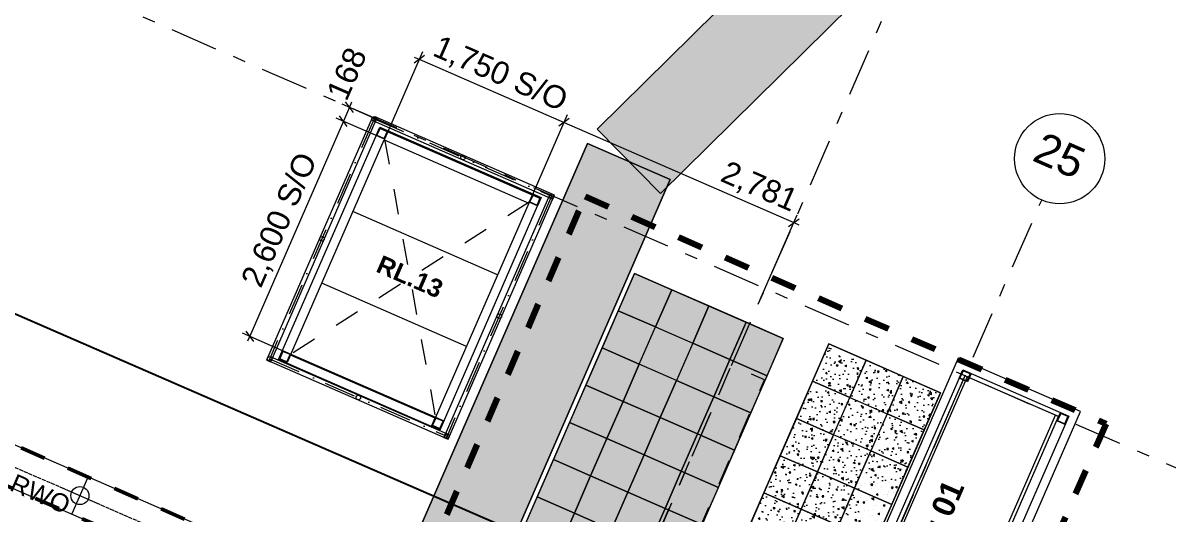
# Model space of a CAD drawing. Header units: millimetres. Extents: x -50172 to 145343, y -110728 to 25069.
# Drawn here: x -12270 to 430, y -22793 to -17350 of the extents above; entities that cross this region are included whole.
import ezdxf
from ezdxf.enums import TextEntityAlignment as Align

# ---------------------------------------------------------------- set-up
doc = ezdxf.new("R2010")
doc.units = ezdxf.units.MM
doc.header["$MEASUREMENT"] = 0
for name, pattern in [('Dashed', [564.444447, 282.222223, -282.222223]), ('Dot & Dashed', [670.277762, 352.777767, -176.388884, 0, -141.111112]), ('Double Dashed', [1093.611073, 529.166651, -211.666656, 141.111112, -211.666656]), ('Hidden Line', [55, 45, -10])]:
    doc.linetypes.add(name, pattern=pattern)
for name, color, linetype, lineweight in [('A-15-MG_Structural_Grid_Phase_2_Pen_No__173', 1, 'Continuous', 18), ('A-20-M_Roof_Accessory_Pen_No__1', 7, 'Continuous', 13), ('A-20-M_Roof_Accessory_Pen_No__150', 7, 'Continuous', 0), ('A-25-M_Curtain_Wall_Pen_No__85', 8, 'Continuous', 20), ('A-25-M_Wall_Ext_Pen_No__16', 7, 'Continuous', 20), ('COLUMN.IFC Import_Pen_No__2', 8, 'Continuous', 15), ('New_A-20-M_Floor_Slab_Pen_No__87', 8, 'Continuous', 20), ('New_A-20-M_Roof_Accessory_Pen_No__1', 7, 'Continuous', 13), ('New_A-20-M_Roof_Accessory_Pen_No__150', 7, 'Continuous', 0), ('New_A-20-M_Roof_Accessory_Pen_No__156', 5, 'Continuous', 50), ('New_A-20-M_Roof_Pen_No__92', 8, 'Continuous', 13), ('New_A-95-D_1_100_Pen_No__1', 7, 'Continuous', 13), ('New_A-95-P_Drawing_Pen_No__1', 7, 'Continuous', 13), ('New_A-95-P_Text_1_50_GA_Pen_No__1', 7, 'Continuous', 13), ('New_A-95-P_Text_1_50_GA_Pen_No__86', 8, 'Continuous', 20), ('New_ArchiCAD Zone Stamps_Pen_No__6', 7, 'Continuous', 35)]:
    doc.layers.add(name, color=color, linetype=linetype, lineweight=lineweight)
for name, color, linetype, lineweight, true_color in [('A-20-M_Roof_Accessory_Pen_No__147', 7, 'Continuous', 0, 0x606060), ('A-20-M_Roof_Accessory_Pen_No__81', 7, 'Continuous', 20, 0x6a6a6a), ('A-25-M_Wall_Ext_Pen_No__64', 7, 'Continuous', 20, 0x606060), ('New_A-05-M_Gross_Int_Plant_Pen_No__74', 7, 'Continuous', 20, 0x606060), ('New_A-15-MG_Structural_Grid_Phase_2_Pen_No__222', 7, 'Continuous', 13, 0x65af33), ('New_A-20-M_Roof_Accessory_Pen_No__61', 7, 'Continuous', 20, 0x6a6a6a), ('New_A-20-M_Roof_Pen_No__247', 7, 'Continuous', 200, 0xfb9e09), ('New_A-95-P_Drawing_Pen_No__142', 7, 'Continuous', 0, 0xeeeeee)]:
    doc.layers.add(name, color=color, linetype=linetype, lineweight=lineweight, true_color=true_color)
for name, color, linetype in [('A-25-M_Wall_Ext', 7, 'Continuous'), ('COLUMN.IFC Import', 7, 'Continuous'), ('New_A-05-M_Gross_Int_Plant', 7, 'Continuous'), ('New_A-15-MG_Structural_Grid_Phase_2', 7, 'Continuous'), ('New_A-20-M_Floor_Slab', 7, 'Continuous'), ('New_A-20-M_Roof', 7, 'Continuous'), ('New_A-95-D_1_100', 7, 'Continuous')]:
    doc.layers.add(name, color=color, linetype=linetype)
doc.styles.add('GENERATED_STYLE_1', font='')
doc.styles.add('GENERATED_STYLE_2', font='')
doc.styles.add('GENERATED_STYLE_3', font='')
doc.styles.add('GENERATED_STYLE_4', font='')
doc.styles.get('GENERATED_STYLE_1').set_extended_font_data('Arial', bold=True)
doc.styles.get('GENERATED_STYLE_2').set_extended_font_data('Swis721 BT', bold=True)
doc.styles.get('GENERATED_STYLE_3').set_extended_font_data('Arial')
doc.styles.get('GENERATED_STYLE_4').set_extended_font_data('Swis721 BT')
doc.dimstyles.new('GENERATED_STYLE__1', dxfattribs={"dimtxt": 250, "dimasz": 95, "dimexe": 0.18, "dimexo": 50, "dimgap": 0.09, "dimtad": 1, "dimdec": 0, "dimzin": 0, "dimdsep": 46, "dimtxsty": 'GENERATED_STYLE_3', "dimblk": 'ARROWHEAD_2', "dimblk1": 'ARROWHEAD_2', "dimblk2": 'ARROWHEAD_2', "dimcen": 0.09, "dimclrd": 7, "dimclre": 7, "dimclrt": 7, "dimadec": 0, "dimazin": 0, "dimtfac": 1, "dimtdec": 4, "dimtmove": 0, "dimatfit": 3, "dimfxl": 1, "dimtolj": 1, "dimtzin": 0, "dimarcsym": 0})
doc.dimstyles.new('GENERATED_STYLE__2', dxfattribs={"dimtxt": 250, "dimasz": 95, "dimexe": 0.18, "dimexo": 50, "dimgap": 0.09, "dimtad": 1, "dimdec": 0, "dimzin": 0, "dimdsep": 46, "dimtxsty": 'GENERATED_STYLE_3', "dimblk": 'ARROWHEAD_2', "dimblk1": 'ARROWHEAD_2', "dimblk2": 'ARROWHEAD_2', "dimcen": 0.09, "dimclrd": 7, "dimclre": 7, "dimclrt": 7, "dimadec": 0, "dimazin": 0, "dimtfac": 1, "dimtdec": 4, "dimtmove": 2, "dimatfit": 3, "dimfxl": 1, "dimtolj": 1, "dimtzin": 0, "dimarcsym": 0})
doc.dimstyles.new('GENERATED_STYLE__3', dxfattribs={"dimtxt": 0.18, "dimasz": 182.4, "dimexe": 0.18, "dimexo": 0.0625, "dimgap": 0.09, "dimtad": 0, "dimtih": 1, "dimtoh": 1, "dimdec": 4, "dimzin": 0, "dimdsep": 46, "dimcen": 0.09, "dimadec": 0, "dimazin": 0, "dimtfac": 1, "dimtdec": 4, "dimtmove": 0, "dimatfit": 3, "dimldrblk": 'ARROWHEAD_5', "dimfxl": 1, "dimtolj": 1, "dimtzin": 0, "dimarcsym": 0})

# ---------------------------------------------------------------- blocks, each defined once
blk = doc.blocks.new('Roof_2_1', base_point=(-19442, -19430))
at = {"layer": 'New_A-20-M_Roof_Pen_No__92', "linetype": 'Continuous', "flags": 128}
blk.add_lwpolyline([(19862, -36569), (-19442, -19430)], dxfattribs=at)
blk = doc.blocks.new('Skylight Flat Panel 19[7]_1')
at = {"layer": 'New_A-20-M_Roof', "linetype": 'Continuous', "lineweight": 0, "flags": 128}
for points in [[(-9434, -21081), (-8315, -18515)], [(-8315, -18515), (-8311, -18506)], [(-8315, -18515), (-6528, -19294)], [(-8311, -18506), (-6524, -19285)], [(-9303, -21030), (-8263, -18647)], [(-8263, -18647), (-6659, -19346)], [(-6528, -19294), (-7647, -21861)], [(-6528, -19294), (-6524, -19285)], [(-6659, -19346), (-7699, -21729)], [(-7006, -20141), (-8610, -19441)], [(-7352, -20935), (-8956, -20235)], [(-7699, -21729), (-9303, -21030)], [(-9299, -21021), (-7694, -21720)], [(-7647, -21861), (-9434, -21081)]]:
    blk.add_lwpolyline(points, dxfattribs=at)
blk = doc.blocks.new('Roof_3_1', base_point=(-9378, -10065))
at = {"layer": 'New_A-20-M_Roof_Pen_No__92', "linetype": 'Continuous', "flags": 128}
for points in [[(20042, -36157), (-19083, -19096)], [(-1800, -21271), (-3454, -25064)], [(-820, -21698), (-1800, -21271)], [(-2474, -25491), (-820, -21698)]]:
    blk.add_lwpolyline(points, dxfattribs=at)
at = {"layer": 'New_A-20-M_Roof', "linetype": 'Continuous', "lineweight": 0}
blk.add_blockref('Skylight Flat Panel 19[7]_1', (0, 0), dxfattribs=at)
blk = doc.blocks.new('Mech-Riser 01__4_1', base_point=(-2274, -23550))
at = {"layer": 'New_A-05-M_Gross_Int_Plant_Pen_No__74', "linetype": 'Continuous'}
for p, q in [((-1825, -21259), (-3479, -25053)), ((-785, -21713), (-1825, -21259)), ((-2439, -25506), (-785, -21713)), ((-3479, -25053), (-2439, -25506))]:
    blk.add_line(p, q, dxfattribs=at)
at = {"layer": 'New_ArchiCAD Zone Stamps_Pen_No__6'}
for tag, height, style, p in [('ROOM_NAME', 250, 'GENERATED_STYLE_1', (-3000, -24559)), ('measuredAreaCode', 200, 'GENERATED_STYLE_3', (-2568, -24736)), ('DUMMY_650', 200, 'GENERATED_STYLE_3', (-2281, -24079)), ('DUMMY_651', 133, 'GENERATED_STYLE_3', (-2159, -23784)), ('DUMMY_649', 200, 'GENERATED_STYLE_3', (-2434, -24428))]:
    blk.add_attdef(tag, text='', height=height, rotation=66.4404, dxfattribs=dict(at, style=style)).set_placement(p, align=Align.TOP_LEFT)
blk = doc.blocks.new('Wall_54_1', base_point=(-3513, -25015))
at = {"layer": 'New_A-20-M_Floor_Slab_Pen_No__87', "linetype": 'Continuous', "flags": 128}
for points in [[(-1899, -21064), (-3644, -25067)], [(-3513, -25015), (-1847, -21196)]]:
    blk.add_lwpolyline(points, dxfattribs=at)
blk = doc.blocks.new('Wall_55_1', base_point=(-1847, -21196))
at = {"layer": 'New_A-20-M_Floor_Slab_Pen_No__87', "linetype": 'Continuous', "flags": 128}
for points in [[(-541, -21656), (-1899, -21064)], [(-1847, -21196), (-672, -21708)]]:
    blk.add_lwpolyline(points, dxfattribs=at)
blk = doc.blocks.new('Wall_57_1', base_point=(-672, -21708))
at = {"layer": 'New_A-20-M_Floor_Slab_Pen_No__87', "linetype": 'Continuous', "flags": 128}
for points in [[(-672, -21708), (-2338, -25528)], [(-2286, -25659), (-541, -21656)]]:
    blk.add_lwpolyline(points, dxfattribs=at)
blk = doc.blocks.new('Railing Horizontal 19_12')
at = {"layer": 'A-25-M_Wall_Ext_Pen_No__16', "linetype": 'Dot & Dashed'}
blk.add_line((0, 0), (2928, 0), dxfattribs=at)
at = {"layer": 'A-25-M_Wall_Ext_Pen_No__64', "linetype": 'Continuous'}
for p, q in [((0, 25), (0, -25)), ((2928, 25), (0, 25)), ((2928, -25), (2928, 25)), ((0, -25), (2928, -25))]:
    blk.add_line(p, q, dxfattribs=at)
for centre in [(0, 0), (1451, 0), (2903, 0)]:
    blk.add_circle(centre, 25, dxfattribs=at)
blk = doc.blocks.new('Railing Horizontal 19_13')
at = {"layer": 'A-25-M_Wall_Ext_Pen_No__16', "linetype": 'Dot & Dashed'}
blk.add_line((0, 0), (2171, 0), dxfattribs=at)
at = {"layer": 'A-25-M_Wall_Ext_Pen_No__64', "linetype": 'Continuous'}
for p, q in [((0, 25), (0, -25)), ((2171, 25), (0, 25)), ((2171, -25), (2171, 25)), ((0, -25), (2171, -25))]:
    blk.add_line(p, q, dxfattribs=at)
for centre in [(0, 0), (1073, 0), (2146, 0)]:
    blk.add_circle(centre, 25, dxfattribs=at)
blk = doc.blocks.new('Column 63')
at = {"layer": 'COLUMN.IFC Import_Pen_No__2', "linetype": 'Continuous'}
for p, q in [((-50, -50), (-50, 50)), ((-50, 50), (50, 50)), ((43.7, 43.7), (-43.7, 43.7)), ((-43.7, 43.7), (-43.7, -43.7)), ((43.7, -43.7), (43.7, 43.7)), ((50, 50), (50, -50)), ((50, -50), (-50, -50)), ((-43.7, -43.7), (43.7, -43.7))]:
    blk.add_line(p, q, dxfattribs=at)
blk = doc.blocks.new('Column 64')
at = {"layer": 'COLUMN.IFC Import_Pen_No__2', "linetype": 'Continuous'}
for p, q in [((-50, -50), (-50, 50)), ((-50, 50), (50, 50)), ((43.7, 43.7), (-43.7, 43.7)), ((-43.7, 43.7), (-43.7, -43.7)), ((43.7, -43.7), (43.7, 43.7)), ((50, 50), (50, -50)), ((50, -50), (-50, -50)), ((-43.7, -43.7), (43.7, -43.7))]:
    blk.add_line(p, q, dxfattribs=at)
blk = doc.blocks.new('Discrete Accessory 663')
at = {"layer": 'COLUMN.IFC Import_Pen_No__2', "linetype": 'Continuous'}
for p, q in [((-50, -50), (-50, 50)), ((-50, 50), (50, 50)), ((43.7, 43.7), (-43.7, 43.7)), ((-43.7, 43.7), (-43.7, -43.7)), ((43.7, -43.7), (43.7, 43.7)), ((50, 50), (50, -50)), ((50, -50), (-50, -50)), ((-43.7, -43.7), (43.7, -43.7))]:
    blk.add_line(p, q, dxfattribs=at)
blk = doc.blocks.new('Column 85')
at = {"layer": 'COLUMN.IFC Import_Pen_No__2', "linetype": 'Continuous'}
for p, q in [((-50, -50), (-50, 50)), ((-50, 50), (50, 50)), ((43.7, 43.7), (-43.7, 43.7)), ((-43.7, 43.7), (-43.7, -43.7)), ((43.7, -43.7), (43.7, 43.7)), ((50, 50), (50, -50)), ((50, -50), (-50, -50)), ((-43.7, -43.7), (43.7, -43.7))]:
    blk.add_line(p, q, dxfattribs=at)
blk = doc.blocks.new('Discrete Accessory 668')
at = {"layer": 'COLUMN.IFC Import_Pen_No__2', "linetype": 'Continuous'}
for p, q in [((-50, -50), (-50, 50)), ((-50, 50), (50, 50)), ((43.7, 43.7), (-43.7, 43.7)), ((-43.7, 43.7), (-43.7, -43.7)), ((43.7, -43.7), (43.7, 43.7)), ((50, 50), (50, -50)), ((50, -50), (-50, -50)), ((-43.7, -43.7), (43.7, -43.7))]:
    blk.add_line(p, q, dxfattribs=at)
blk = doc.blocks.new('Column 86')
at = {"layer": 'COLUMN.IFC Import_Pen_No__2', "linetype": 'Continuous'}
for p, q in [((-50, -50), (-50, 50)), ((-50, 50), (50, 50)), ((43.7, 43.7), (-43.7, 43.7)), ((-43.7, 43.7), (-43.7, -43.7)), ((43.7, -43.7), (43.7, 43.7)), ((50, 50), (50, -50)), ((50, -50), (-50, -50)), ((-43.7, -43.7), (43.7, -43.7))]:
    blk.add_line(p, q, dxfattribs=at)
blk = doc.blocks.new('*D479')
at = {"layer": 'New_A-95-D_1_100_Pen_No__1', "linetype": 'Continuous'}
for p, q in [((-8239, -18592), (-7836, -17666)), ((-7815, -17710), (-7932, -17795)), ((-7930, -17728), (-7874, -17752)), ((-7874, -17752), (-6269, -18452)), ((-6635, -19291), (-6232, -18366)), ((-6211, -18409), (-6327, -18495))]:
    blk.add_line(p, q, dxfattribs=at)
at = {"layer": 'New_A-95-D_1_100_Pen_No__1', "insert": (-7759, -17748), "char_height": 250, "attachment_point": 7, "rotation": 336.4404, "style": 'GENERATED_STYLE_3'}
blk.add_mtext('\\A1;{\\fArial|b0|i0|c0|p34;1,750 S/O}', dxfattribs=at)
blk = doc.blocks.new('ARROWHEAD_2')
at = {"color": 0, "linetype": 'Continuous', "lineweight": 0}
for p, q in [((0, 0), (-1, 0)), ((-0.38, -0.66), (0.38, 0.66))]:
    blk.add_line(p, q, dxfattribs=at)
blk = doc.blocks.new('*D480')
at = {"layer": 'New_A-95-D_1_100_Pen_No__1', "linetype": 'Continuous'}
for p, q in [((-7874, -17752), (-6269, -18452)), ((-6635, -19291), (-6232, -18366)), ((-6211, -18409), (-6327, -18495)), ((-6269, -18452), (-3720, -19563)), ((-4092, -20416), (-3683, -19477)), ((-3778, -19606), (-3662, -19520)), ((-3720, -19563), (-3664, -19588))]:
    blk.add_line(p, q, dxfattribs=at)
at = {"layer": 'New_A-95-D_1_100_Pen_No__1', "insert": (-4568, -19139), "char_height": 250, "attachment_point": 7, "rotation": 336.4404, "style": 'GENERATED_STYLE_3'}
blk.add_mtext('\\A1;{\\fArial|b0|i0|c0|p34;2,781}', dxfattribs=at)
blk = doc.blocks.new('*D481')
at = {"layer": 'New_A-95-D_1_100_Pen_No__1', "linetype": 'Continuous'}
for p, q in [((-8734, -18247), (-8296, -18438)), ((-8648, -18284), (-8715, -18439)), ((-8605, -18343), (-8691, -18226)), ((-8624, -18228), (-8648, -18284)), ((-8801, -18401), (-8305, -18617)), ((-8672, -18497), (-8758, -18381))]:
    blk.add_line(p, q, dxfattribs=at)
at = {"layer": 'New_A-95-D_1_100_Pen_No__1', "insert": (-8679, -18231), "char_height": 250, "attachment_point": 7, "rotation": 66.4404, "style": 'GENERATED_STYLE_3'}
blk.add_mtext('\\A1;{\\fArial|b0|i0|c0|p34;168}', dxfattribs=at)
blk = doc.blocks.new('*D482')
at = {"layer": 'New_A-95-D_1_100_Pen_No__1', "linetype": 'Continuous'}
for p, q in [((-8648, -18284), (-8715, -18439)), ((-8672, -18497), (-8758, -18381)), ((-8715, -18439), (-9754, -20822)), ((-9840, -20784), (-9344, -21001)), ((-9797, -20764), (-9712, -20880)), ((-9754, -20822), (-9779, -20878))]:
    blk.add_line(p, q, dxfattribs=at)
at = {"layer": 'New_A-95-D_1_100_Pen_No__1', "insert": (-9589, -20318), "char_height": 250, "attachment_point": 7, "rotation": 66.4404, "style": 'GENERATED_STYLE_3'}
blk.add_mtext('\\A1;{\\fArial|b0|i0|c0|p34;2,600 S/O}', dxfattribs=at)
blk = doc.blocks.new('ARROWHEAD_5')
at = {"color": 0, "linetype": 'Continuous', "lineweight": 0}
blk.add_line((0, 0), (-1, 0), dxfattribs=at)
blk.add_solid([(-1, 0.2679), (0, 0), (-1, -0.2679), (-1, 0.2679)], dxfattribs=at)
blk = doc.blocks.new('Standard grid marker_39')
at = {"layer": 'New_A-15-MG_Structural_Grid_Phase_2_Pen_No__222', "linetype": 'Double Dashed'}
blk.add_line((1000, 0), (47486, 0), dxfattribs=at)
at = {"layer": 'New_A-15-MG_Structural_Grid_Phase_2_Pen_No__222', "style": 'GENERATED_STYLE_4'}
for tag, p in [('AC_MarkerText_1_0', (-500, 43)), ('AC_MarkerText_1_1', (48986, 43))]:
    blk.add_attdef(tag, text='', height=350, rotation=180, dxfattribs=at).set_placement(p, align=Align.MIDDLE_CENTER)
blk = doc.blocks.new('Standard grid marker_44')
at = {"layer": 'New_A-15-MG_Structural_Grid_Phase_2_Pen_No__222', "linetype": 'Double Dashed'}
blk.add_line((1905, 0), (37382, 0), dxfattribs=at)
at = {"layer": 'New_A-15-MG_Structural_Grid_Phase_2_Pen_No__222', "style": 'GENERATED_STYLE_4'}
for tag, p in [('AC_MarkerText_1_0', (-500, 946)), ('AC_MarkerText_1_1', (39787, 946))]:
    blk.add_attdef(tag, text='', height=350, rotation=270, dxfattribs=at).set_placement(p, align=Align.MIDDLE_CENTER)
blk = doc.blocks.new('Standard grid marker_46')
at = {"layer": 'New_A-15-MG_Structural_Grid_Phase_2_Pen_No__222', "linetype": 'Double Dashed'}
blk.add_line((18800, 0), (27262, 0), dxfattribs=at)
at = {"layer": 'New_A-15-MG_Structural_Grid_Phase_2_Pen_No__222', "linetype": 'Continuous'}
blk.add_circle((27762, 0), 500, dxfattribs=at)
at = {"layer": 'New_A-15-MG_Structural_Grid_Phase_2_Pen_No__222', "style": 'GENERATED_STYLE_4'}
for tag, p in [('AC_MarkerText_1_0', (-500, 37)), ('AC_MarkerText_1_1', (27762, 37))]:
    blk.add_attdef(tag, text='', height=350, rotation=270, dxfattribs=at).set_placement(p, align=Align.MIDDLE_CENTER)

msp = doc.modelspace()

# ---------------------------------------------------------------- hatches: boundary and pattern name
at = {"layer": 'A-20-M_Roof_Accessory_Pen_No__1', "linetype": 'Continuous', "lineweight": 0, "true_color": 0x000000}
for points in [[(-5900.3, -18527.6), (-5198.2, -19239.7), (4865.7, -9317.2), (3878.1, -8886.5)], [(-6009.1, -18685.2), (-10405.8, -28768.3), (-9489.2, -29168), (-5092.4, -19084.9)]]:
    msp.add_hatch(color=178, dxfattribs=at).paths.add_polyline_path(points)
at = {"layer": 'A-20-M_Roof_Accessory_Pen_No__147', "linetype": 'Continuous'}
h = msp.add_hatch(dxfattribs=at)
h.set_pattern_fill('AR_CONC_0001', color=256, style=0, pattern_type=2)
h.set_pattern_definition([(150.0584, (-6158.36, -24349.9), (-19.045, 215.159), [22.5, -247.5]), (95.0584, (-6158.36, -24349.9), (214.919, 80.397), [18, -198]), (200.51, (-6159.94, -24331.97), (-233.964, 134.762), [19.122, -210.343]), (146.2426, (-6217.43, -24360.38), (-7.026, 323.924), [33.75, -371.25]), (196.694, (-6218.02, -24333.4), (-336.716, 225.05), [28.683, -315.514]), (91.2426, (-6217.43, -24360.38), (-336.716, 225.05), [27, -297]), (121.0584, (-6207.9, -24328.22), (87.654, 197.415), [22.5, -247.5]), (66.0584, (-6207.9, -24328.22), (-226.95, 33.878), [18, -198]), (171.51, (-6200.6, -24311.77), (-139.296, 231.2934), [19.122, -210.343]), (137.5584, (-6158.356, -24349.9), (98.9703, 13.8503), [0, -195.6, 0, -201, 0, -198.75]), (107.5584, (-6158.36, -24349.9), (-130.2886, 57.0425), [0, -114.6, 0, -191.1, 0, -75.75]), (67.5584, (-6146.67, -24415.77), (-21.3074, 158.8671), [0, -75, 0, -234, 0, -310.5]), (57.5584, (-6141.43, -24445.31), (-60.1263, 167.0218), [0, -97.5, 0, -155.4, 0, -220.5])])
h.paths.add_polyline_path([(-5487.1, -20126.9), (-3837.1, -20846.4), (-7254.6, -28683.7), (-8904.6, -27964.2)])
h = msp.add_hatch(dxfattribs=at)
h.set_pattern_fill('AR_CONC_0001', color=256, style=0, pattern_type=2)
h.set_pattern_definition([(150.058, (-3433.1, -22827.57), (-19.045, 215.159), [22.5, -247.5]), (95.058, (-3433.1, -22827.57), (214.92, 80.397), [18, -198]), (200.51, (-3434.68, -22809.64), (-233.964, 134.762), [19.122, -210.343]), (146.243, (-3492.18, -22838.05), (-7.026, 323.924), [33.75, -371.25]), (196.694, (-3492.76, -22811.05), (-336.716, 225.05), [28.683, -315.514]), (91.243, (-3492.18, -22838.05), (-336.716, 225.05), [27, -297]), (121.058, (-3482.65, -22805.89), (87.654, 197.415), [22.5, -247.5]), (66.058, (-3482.65, -22805.89), (-226.95, 33.878), [18, -198]), (171.51, (-3475.34, -22789.44), (-139.296, 231.293), [19.122, -210.343]), (137.5584, (-3433.1, -22827.566), (98.9703, 13.8503), [0, -195.6, 0, -201, 0, -198.75]), (107.5584, (-3433.1, -22827.57), (-130.2886, 57.0425), [0, -114.6, 0, -191.1, 0, -75.75]), (67.5584, (-3421.41, -22893.44), (-21.3074, 158.867), [0, -75, 0, -234, 0, -310.5]), (57.5584, (-3416.17, -22922.98), (-60.126, 167.022), [0, -97.5, 0, -155.4, 0, -220.5])])
h.paths.add_polyline_path([(-3332.4, -20907.8), (-2094.9, -21447.4), (-3354, -24334.8), (-4591.4, -23795.2)])
at = {"layer": 'A-20-M_Roof_Accessory_Pen_No__150', "linetype": 'Continuous'}
h = msp.add_hatch(dxfattribs=at)
h.set_pattern_fill('Brick_Floor___Laid_Flat__BB', color=256, style=0, pattern_type=2)
h.set_pattern_definition([(269.5494, (-4131.48, -17593.3), (-267.9917, 2.1075), [201, -67]), (269.5494, (-4066.06, -17794.83), (-267.9917, 2.1075), [201, -67]), (269.5494, (-3998.53, -17728.36), (-267.9917, 2.1075), [201, -67]), (269.5494, (-3931, -17661.9), (-267.992, 2.1075), [201, -67]), (359.5494, (-4132.53, -17727.3), (2.1075, 267.9917), [201, -67]), (359.5494, (-4065, -17660.84), (2.1075, 267.9917), [201, -67]), (359.5494, (-3997.48, -17594.37), (2.1075, 267.992), [201, -67]), (359.5494, (-3932.06, -17795.89), (2.1075, 267.9917), [201, -67])])
h.paths.add_polyline_path([(-5900.3, -18527.6), (-5198.2, -19239.7), (4865.7, -9317.2), (3878.1, -8886.5)])
at = {"layer": 'New_A-20-M_Roof_Accessory_Pen_No__150', "linetype": 'Continuous'}
h = msp.add_hatch(dxfattribs=at)
h.set_pattern_fill('Brick_Floor___Laid_Flat__BB', color=256, style=0, pattern_type=2)
h.set_pattern_definition([(291.4404, (-7878.8, -23848.7), (249.454, 97.963), [201, -67]), (291.4404, (-7742.97, -24011.3), (249.454, 97.963), [201, -67]), (291.4404, (-7705.1, -23924.45), (249.454, 97.963), [201, -67]), (291.4404, (-7667.22, -23837.6), (249.454, 97.963), [201, -67]), (21.4404, (-7829.82, -23973.43), (-97.963, 249.454), [201, -67]), (21.4404, (-7791.95, -23886.58), (-97.963, 249.454), [201, -67]), (21.4404, (-7754.08, -23799.72), (-97.963, 249.454), [201, -67]), (21.4404, (-7618.24, -23962.32), (-97.963, 249.454), [201, -67])])
h.paths.add_polyline_path([(-6009.1, -18685.2), (-5092.4, -19084.9), (-9489.2, -29168), (-10405.8, -28768.3)])
at = {"layer": 'New_A-95-P_Drawing_Pen_No__142', "linetype": 'Continuous'}
msp.add_hatch(color=256, dxfattribs=at).paths.add_polyline_path([(1316.1, -27014.3), (-1099.3, -25961), (-816.5, -25312.4), (-4999.4, -23488.4), (-4047.5, -21305.3), (-4414.1, -21145.4), (-5366.1, -23328.6), (-5526, -23695.3), (-7609.3, -28473), (-7242.7, -28632.8), (-5159.3, -23855.1), (-1343.1, -25519.3), (-1625.8, -26167.8), (1156.2, -27380.9)])

# ---------------------------------------------------------------- linework, layer by layer
at = {"layer": 'A-15-MG_Structural_Grid_Phase_2_Pen_No__173', "linetype": 'Hidden Line'}
msp.add_line((-19269.5, -19260.4), (19619.1, -36217.7), dxfattribs=at)
at = {"layer": 'A-20-M_Roof_Accessory_Pen_No__1', "linetype": 'Continuous', "flags": 128}
for points in [[(-5900.3, -18527.6), (-5198.2, -19239.7), (4865.7, -9317.2), (3878.1, -8886.5)], [(-5900.3, -18527.6), (-5198.2, -19239.7), (4865.7, -9317.2), (3878.1, -8886.5)], [(-6009.1, -18685.2), (-10405.8, -28768.3), (-9489.2, -29168), (-5092.4, -19084.9)], [(-5487.1, -20126.9), (-3837.1, -20846.4), (-7254.6, -28683.7), (-8904.6, -27964.2)], [(-3332.4, -20907.8), (-2094.9, -21447.4), (-3354, -24334.8), (-4591.4, -23795.2)]]:
    msp.add_lwpolyline(points, close=True, dxfattribs=at)
at = {"layer": 'A-20-M_Roof_Accessory_Pen_No__81', "linetype": 'Continuous', "flags": 128}
for points in [[(-5667, -20539.4), (-5254.5, -20719.2), (-5074.6, -20306.8), (-5487.1, -20126.9)], [(-5254.5, -20719.2), (-4842, -20899.1), (-4662.1, -20486.6), (-5074.6, -20306.8)], [(-5846.8, -20951.9), (-5434.3, -21131.7), (-5254.5, -20719.2), (-5667, -20539.4)], [(-4842, -20899.1), (-4429.5, -21079), (-4249.6, -20666.5), (-4662.1, -20486.6)], [(-4429.5, -21079), (-4017, -21258.8), (-3837.1, -20846.4), (-4249.6, -20666.5)], [(-6026.7, -21364.4), (-5614.2, -21544.2), (-5434.3, -21131.7), (-5846.8, -20951.9)], [(-5021.8, -21311.6), (-4609.4, -21491.5), (-4429.5, -21079), (-4842, -20899.1)], [(-3512.2, -21320.3), (-3099.7, -21500.2), (-2919.9, -21087.7), (-3332.4, -20907.8)], [(-4609.4, -21491.5), (-4196.9, -21671.3), (-4017, -21258.8), (-4429.5, -21079)], [(-5614.2, -21544.2), (-5201.7, -21724.1), (-5021.8, -21311.6), (-5434.3, -21131.7)], [(-3099.7, -21500.2), (-2687.3, -21680), (-2507.4, -21267.5), (-2919.9, -21087.7)], [(-5201.7, -21724.1), (-4789.2, -21904), (-4609.4, -21491.5), (-5021.8, -21311.6)], [(-3692.1, -21732.8), (-3279.6, -21912.7), (-3099.7, -21500.2), (-3512.2, -21320.3)], [(-2687.3, -21680), (-2274.8, -21859.9), (-2094.9, -21447.4), (-2507.4, -21267.5)], [(-6206.6, -21776.8), (-5794.1, -21956.7), (-5614.2, -21544.2), (-6026.7, -21364.4)], [(-5794.1, -21956.7), (-5381.6, -22136.6), (-5201.7, -21724.1), (-5614.2, -21544.2)], [(-4789.2, -21904), (-4376.7, -22083.8), (-4196.9, -21671.3), (-4609.4, -21491.5)], [(-2867.1, -22092.5), (-2454.6, -22272.4), (-2274.8, -21859.9), (-2687.3, -21680)], [(-6386.4, -22189.3), (-5973.9, -22369.2), (-5794.1, -21956.7), (-6206.6, -21776.8)], [(-5381.6, -22136.6), (-4969.1, -22316.4), (-4789.2, -21904), (-5201.7, -21724.1)], [(-3872, -22145.3), (-3459.5, -22325.1), (-3279.6, -21912.7), (-3692.1, -21732.8)], [(-5973.9, -22369.2), (-5561.4, -22549.1), (-5381.6, -22136.6), (-5794.1, -21956.7)], [(-4969.1, -22316.4), (-4556.6, -22496.3), (-4376.7, -22083.8), (-4789.2, -21904)], [(-3459.5, -22325.1), (-3047, -22505), (-2867.1, -22092.5), (-3279.6, -21912.7)], [(-3047, -22505), (-2634.5, -22684.9), (-2454.6, -22272.4), (-2867.1, -22092.5)], [(-6566.3, -22601.8), (-6153.8, -22781.7), (-5973.9, -22369.2), (-6386.4, -22189.3)], [(-5561.4, -22549.1), (-5149, -22728.9), (-4969.1, -22316.4), (-5381.6, -22136.6)], [(-4051.8, -22557.8), (-3639.3, -22737.6), (-3459.5, -22325.1), (-3872, -22145.3)], [(-5149, -22728.9), (-4736.5, -22908.8), (-4556.6, -22496.3), (-4969.1, -22316.4)], [(-3639.3, -22737.6), (-3226.9, -22917.5), (-3047, -22505), (-3459.5, -22325.1)], [(-6153.8, -22781.7), (-5741.3, -22961.6), (-5561.4, -22549.1), (-5973.9, -22369.2)], [(-6746.2, -23014.3), (-6333.7, -23194.2), (-6153.8, -22781.7), (-6566.3, -22601.8)], [(-5741.3, -22961.6), (-5328.8, -23141.4), (-5149, -22728.9), (-5561.4, -22549.1)], [(-4231.7, -22970.3), (-3819.2, -23150.1), (-3639.3, -22737.6), (-4051.8, -22557.8)], [(-3226.9, -22917.5), (-2814.4, -23097.4), (-2634.5, -22684.9), (-3047, -22505)], [(-5328.8, -23141.4), (-4916.3, -23321.3), (-4736.5, -22908.8), (-5149, -22728.9)], [(-6333.7, -23194.2), (-5921.2, -23374.1), (-5741.3, -22961.6), (-6153.8, -22781.7)], [(-3819.2, -23150.1), (-3406.7, -23330), (-3226.9, -22917.5), (-3639.3, -22737.6)]]:
    msp.add_lwpolyline(points, close=True, dxfattribs=at)
at = {"layer": 'New_A-20-M_Roof_Accessory_Pen_No__1', "linetype": 'Continuous', "flags": 128}
msp.add_lwpolyline([(-6009.1, -18685.2), (-5092.4, -19084.9), (-9489.2, -29168), (-10405.8, -28768.3)], close=True, dxfattribs=at)
at = {"layer": 'New_A-20-M_Roof_Accessory_Pen_No__156', "linetype": 'Dashed', "flags": 128}
for points in [[(-19015.7, -19125.6), (20042.1, -36156.7)], [(-19374.9, -19459.9), (19862.2, -36569.2)]]:
    msp.add_lwpolyline(points, dxfattribs=at)
at = {"layer": 'New_A-20-M_Roof_Accessory_Pen_No__61', "linetype": 'Continuous', "flags": 128}
for points in [[(-11724.1, -22786.1), (-11551.4, -22390.2)], [(-11835.7, -22501.9), (-11439.8, -22674.5)]]:
    msp.add_lwpolyline(points, dxfattribs=at)
at = {"layer": 'New_A-20-M_Roof_Accessory_Pen_No__61', "linetype": 'Continuous'}
msp.add_circle((-11637.8, -22588.2), 100, dxfattribs=at)
at = {"layer": 'New_A-20-M_Roof_Pen_No__247', "linetype": 'Dashed'}
for p, q in [((-10052, -28487.8), (-6034.1, -19273.5)), ((-6034.1, -19273.5), (-258.2, -21792.1)), ((-258.2, -21792.1), (-3809.4, -29936.3))]:
    msp.add_line(p, q, dxfattribs=at)
at = {"layer": 'New_A-95-P_Drawing_Pen_No__1', "linetype": 'Dashed'}
for p, q in [((-8259.4, -18637.4), (-7694.5, -21720.1)), ((-6655.3, -19336.8), (-9298.7, -21020.6))]:
    msp.add_line(p, q, dxfattribs=at)
at = {"layer": 'New_A-95-P_Drawing_Pen_No__1', "linetype": 'Dashed', "flags": 128}
msp.add_lwpolyline([(1316.1, -27014.3), (-1099.3, -25961), (-816.5, -25312.4), (-4999.4, -23488.4), (-4047.5, -21305.3), (-4414.1, -21145.4), (-5366.1, -23328.6), (-5526, -23695.3), (-7609.3, -28473), (-7242.7, -28632.8), (-5159.3, -23855.1), (-1343.1, -25519.3), (-1625.8, -26167.8), (1156.2, -27380.9)], close=True, dxfattribs=at)

# ---------------------------------------------------------------- block references
at = {"layer": 'A-25-M_Wall_Ext', "color": 251, "linetype": 'Continuous', "lineweight": 20, "true_color": 0x606060, "zscale": 1000}
for name, p, rotation in [('Railing Horizontal 19_12', (-8373.5, -18412.1), 246.4404115839915), ('Railing Horizontal 19_13', (-8373.5, -18412.1), 336.4404115839913), ('Railing Horizontal 19_12', (-6406.8, -19269.7), 246.4404115839915), ('Railing Horizontal 19_13', (-9533.6, -21072.8), 336.4404115839913)]:
    msp.add_blockref(name, p, dxfattribs=dict(at, rotation=rotation))
at = {"layer": 'COLUMN.IFC Import', "linetype": 'Continuous', "zscale": 1000, "rotation": 336.4404115839877}
for name, p in [('Discrete Accessory 663', (-8285.5, -18572)), ('Column 85', (-6589.4, -19311.6)), ('Discrete Accessory 668', (-9364.6, -21046.7)), ('Column 64', (-1821.4, -21261.7)), ('Column 63', (-738.3, -21734)), ('Column 86', (-7668.5, -21786.3))]:
    msp.add_blockref(name, p, dxfattribs=at)
at = {"layer": 'New_A-05-M_Gross_Int_Plant', "linetype": 'Continuous'}
ref = msp.add_blockref('Mech-Riser 01__4_1', (-2274.1, -23549.8), dxfattribs=at)
ref.add_attrib('ROOM_NAME', 'Mech-Riser 01', dxfattribs={"layer": 'New_ArchiCAD Zone Stamps_Pen_No__6', "color": 7, "height": 250, "rotation": 66.44041, "style": 'GENERATED_STYLE_1'}).set_placement((-2999.8, -24558.6), align=Align.TOP_LEFT)
ref.add_attrib('measuredAreaCode', 'A: ', dxfattribs={"layer": 'New_ArchiCAD Zone Stamps_Pen_No__6', "color": 7, "height": 200, "rotation": 66.44041, "style": 'GENERATED_STYLE_3'}).set_placement((-2567.7, -24735.6), align=Align.TOP_LEFT)
ref.add_attrib('DUMMY_649', '4.7', dxfattribs={"layer": 'New_ArchiCAD Zone Stamps_Pen_No__6', "color": 7, "height": 200, "rotation": 66.44041, "style": 'GENERATED_STYLE_3'}).set_placement((-2433.7, -24428.2), align=Align.TOP_LEFT)
ref.add_attrib('DUMMY_650', ' m', dxfattribs={"layer": 'New_ArchiCAD Zone Stamps_Pen_No__6', "color": 7, "height": 200, "rotation": 66.44041, "style": 'GENERATED_STYLE_3'}).set_placement((-2281.2, -24078.7), align=Align.TOP_LEFT)
ref.add_attrib('DUMMY_651', '2', dxfattribs={"layer": 'New_ArchiCAD Zone Stamps_Pen_No__6', "color": 7, "height": 133.3, "rotation": 66.44041, "style": 'GENERATED_STYLE_3'}).set_placement((-2159.5, -23784.2), align=Align.TOP_LEFT)
at = {"layer": 'New_A-15-MG_Structural_Grid_Phase_2', "color": 8, "linetype": 'Continuous', "lineweight": 15, "zscale": 1000}
for name, p, rotation in [('Standard grid marker_44', (-9543.7, -32918), 66.44041158399293), ('Standard grid marker_39', (26876.4, -33774.9), 156.4404115839929)]:
    msp.add_blockref(name, p, dxfattribs=dict(at, rotation=rotation))
at = {"layer": 'New_A-15-MG_Structural_Grid_Phase_2', "color": 8, "linetype": 'Continuous', "lineweight": 15}
ref = msp.add_blockref('Standard grid marker_46', (-11868.8, -44302.7), dxfattribs=dict(at, zscale=1000, rotation=66.44041158399293))
ref.add_attrib('AC_MarkerText_1_1', '25', dxfattribs={"layer": 'New_A-15-MG_Structural_Grid_Phase_2_Pen_No__222', "color": 85, "true_color": 0x65af33, "height": 350, "rotation": 336.44041, "style": 'GENERATED_STYLE_4'}).set_placement((-772.1, -18817.6), align=Align.MIDDLE_CENTER)
at = {"layer": 'New_A-20-M_Floor_Slab', "color": 250, "lineweight": 50, "true_color": 0x2a2a2a}
for name, p in [('Wall_54_1', (-3512.8, -25015.5)), ('Wall_55_1', (-1847.2, -21195.9)), ('Wall_57_1', (-672.5, -21708.2))]:
    msp.add_blockref(name, p, dxfattribs=at)
at = {"layer": 'New_A-20-M_Roof', "color": 8, "linetype": 'Continuous', "lineweight": 13}
for name, p in [('Roof_3_1', (-9378, -10065)), ('Roof_2_1', (-19442.3, -19430.5))]:
    msp.add_blockref(name, p, dxfattribs=at)

# ---------------------------------------------------------------- texts
at = {"layer": 'New_A-95-P_Text_1_50_GA_Pen_No__1', "linetype": 'Continuous', "insert": (-12035, -22476.9), "char_height": 200, "attachment_point": 2, "rotation": 336.44041, "style": 'GENERATED_STYLE_4'}
msp.add_mtext('\\A1;{\\fSwis721 BT|b0|i0|c0|p34;RWO }', dxfattribs=at)
at = {"layer": 'New_A-95-P_Text_1_50_GA_Pen_No__86', "linetype": 'Continuous', "insert": (-7938, -20070), "char_height": 200, "attachment_point": 2, "rotation": 336.44041, "style": 'GENERATED_STYLE_2'}
msp.add_mtext('\\A1;{\\fSwis721 BT|b1|i0|c0|p34;RL.13}', dxfattribs=at)

# ---------------------------------------------------------------- dimensions: what is measured, and where the dimension line sits
at = {"layer": 'New_A-95-D_1_100', "linetype": 'Continuous'}
for base, p2, angle, picture, middle, turn in [((-6269.4, -18451.9), (-6655.3, -19336.8), 336.44041, '*D479', (-6079.7, -18343.7), 336.44041), ((-9754.4, -20821.9), (-9298.7, -21020.6), 246.44041, '*D482', (-8993.2, -18638.5), 66.44041)]:
    dim = msp.add_linear_dim(base=base, p1=(-8259.4, -18637.4), p2=p2, angle=angle, text='<MeasuredValue> S/O', dimstyle='GENERATED_STYLE__1', dxfattribs=at)
    dim.commit()
    dim.dimension.update_dxf_attribs({"geometry": picture, "text_midpoint": middle, "dimtype": 160, "text_rotation": turn})
for base, p1, p2, angle, dimstyle, picture, middle, turn in [((-8715.2, -18438.6), (-8250.4, -18457.8), (-8259.4, -18637.4), 246.44041, 'GENERATED_STYLE__1', '*D481', (-8676.3, -17911.6), 66.44041), ((-3720.4, -19563.4), (-6655.3, -19336.8), (-4112.2, -20461.9), 336.44041, 'GENERATED_STYLE__2', '*D480', (-4113.2, -19201.2), 336.44041)]:
    dim = msp.add_linear_dim(base=base, p1=p1, p2=p2, angle=angle, dimstyle=dimstyle, dxfattribs=at)
    dim.commit()
    dim.dimension.update_dxf_attribs({"geometry": picture, "text_midpoint": middle, "dimtype": 160, "text_rotation": turn})

# ---------------------------------------------------------------- leaders
at = {"layer": 'A-25-M_Curtain_Wall_Pen_No__85', "linetype": 'Continuous', "annotation_type": 0, "has_hookline": 1, "hookline_direction": 1, "horizontal_direction": (0.916645, -0.399703, 0)}
for points, text_width in [([(-6564.3, -23093.5), (-12572, -20481.9)], 3369), ([(-11158.8, -24799.8), (-12561, -23138.5), (-13544, -22711.1)], 3381.1)]:
    msp.add_leader(points, dimstyle='GENERATED_STYLE__3', dxfattribs=dict(at, text_width=text_width))

doc.saveas('drawing.dxf')
